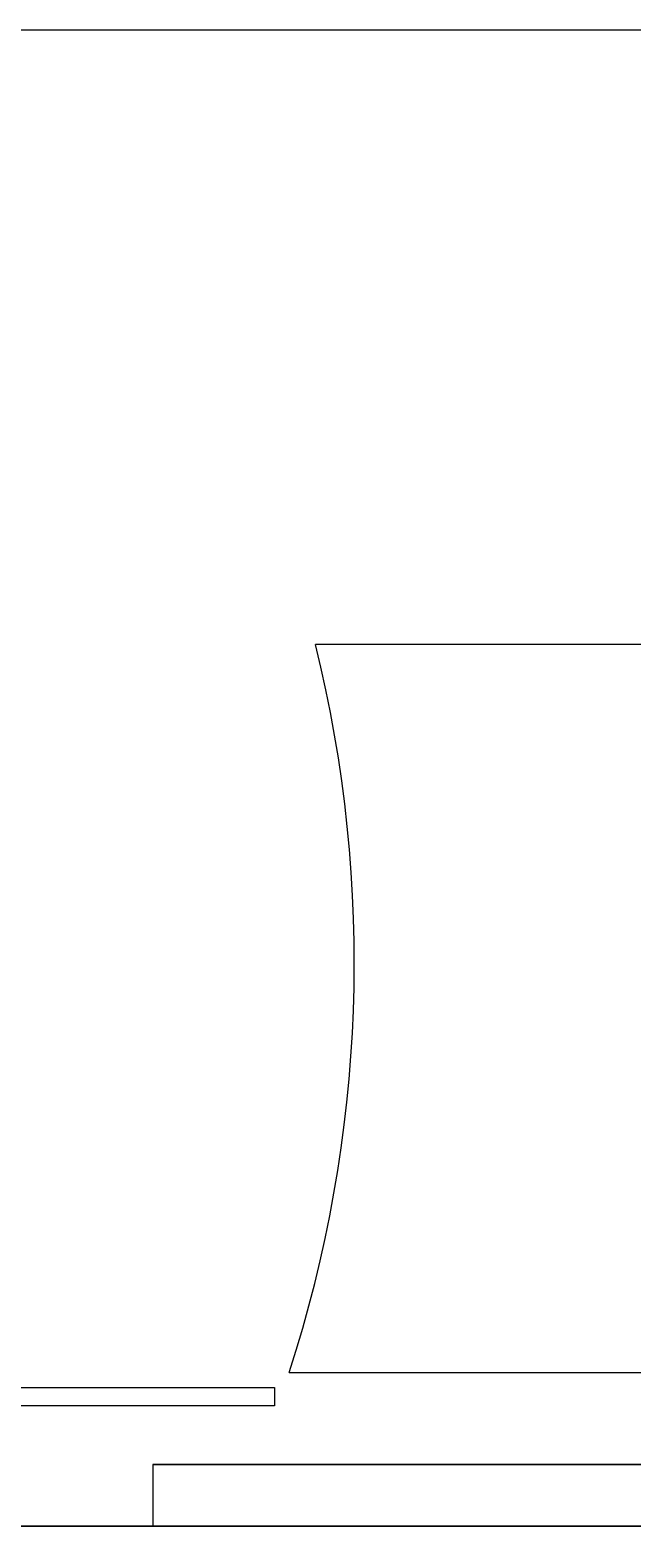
# Model space of a CAD drawing. Header units: centimetres. Extents: x 48 to 15845, y 265 to 7947.
# Drawn here: x 71.156 to 72.137, y 296.525 to 298.959 of the extents above; entities that cross this region are included whole.
import ezdxf

# ---------------------------------------------------------------- set-up
doc = ezdxf.new("R2010")
doc.units = ezdxf.units.CM
doc.layers.add('murobajo', color=5, linetype='Continuous', lineweight=30)
doc.layers.add('niveles', color=7, linetype='Continuous', lineweight=5, true_color=0xf0c70f)

msp = doc.modelspace()

# ---------------------------------------------------------------- linework, layer by layer
at = {"layer": 'murobajo', "linetype": 'ByBlock'}
for p, q in [((71.3559, 296.6253), (74.8559, 296.6253)), ((67.8559, 296.5253), (89.2009, 296.5253))]:
    msp.add_line(p, q, dxfattribs=at)
at = {"layer": 'murobajo', "linetype": 'ByBlock', "lineweight": -2}
msp.add_line((71.3559, 296.6253), (71.3559, 296.5253), dxfattribs=at)
at = {"layer": 'niveles', "linetype": 'ByBlock', "lineweight": -2}
for p, q in [((71.058, 298.9593), (74.8559, 298.9593)), ((74.8559, 297.9593), (71.6212, 297.9593)), ((71.5781, 296.7753), (74.8559, 296.7753)), ((69.5542, 296.7509), (71.5545, 296.7509)), ((71.5545, 296.7509), (71.5545, 296.7209)), ((71.5545, 296.7209), (69.5542, 296.7209))]:
    msp.add_line(p, q, dxfattribs=at)
msp.add_arc((69.5341, 297.4425), 2.1501, 341.9223, 13.9093, dxfattribs=at)

doc.saveas('drawing.dxf')
